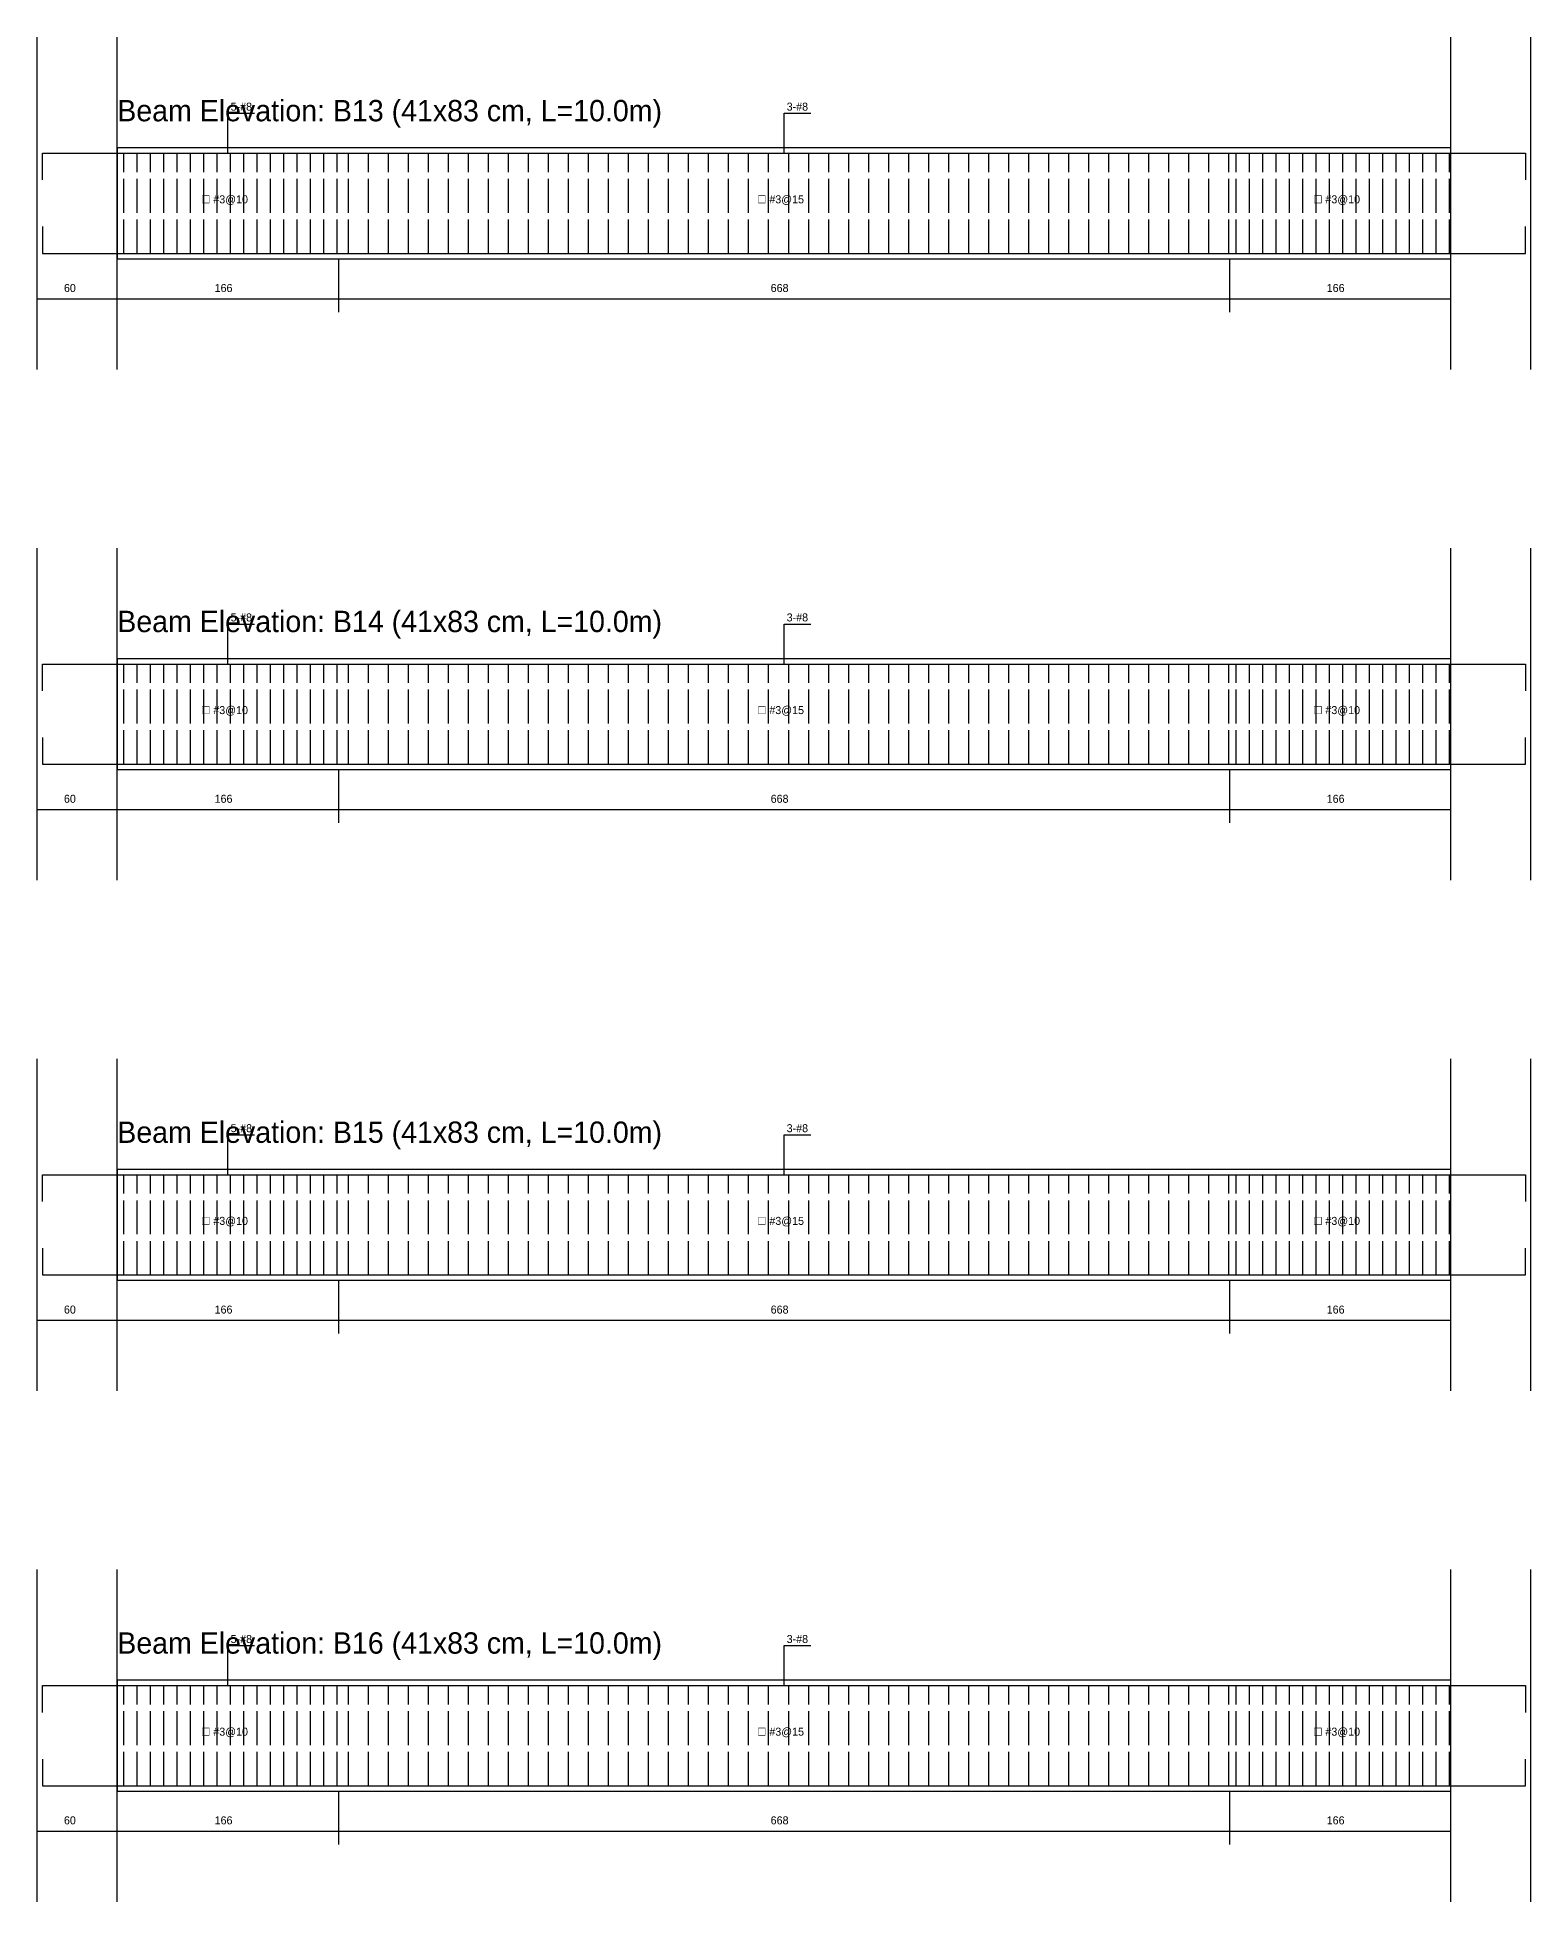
# Model space of a CAD drawing. Header units: metres. Extents: x -3 to 134, y -540 to 10.
# Drawn here: x -3 to 53, y -126.6 to -56.7 of the extents above; entities that cross this region are included whole.
import ezdxf

# ---------------------------------------------------------------- set-up
doc = ezdxf.new("R2010")
doc.units = ezdxf.units.M
doc.linetypes.add('DASHED', pattern=[1.524, 1.27, -0.254])
for name, color, linetype in [('DIMENSIONS', 6, 'Continuous'), ('REBAR_MAIN', 4, 'Continuous'), ('REBAR_SHEAR', 5, 'Continuous'), ('TEXT', 7, 'Continuous'), ('VIEW_BOX', 8, 'Continuous')]:
    doc.layers.add(name, color=color, linetype=linetype)

msp = doc.modelspace()

# ---------------------------------------------------------------- linework, layer by layer
at = {"layer": 'DIMENSIONS'}
for p, q in [((8.3, -65), (8.3, -67)), ((41.7, -65), (41.7, -67)), ((-3, -66.5), (0, -66.5)), ((-3, -69.15), (-3, -67)), ((0, -66.5), (50, -66.5)), ((0, -69.15), (0, -67)), ((50, -69.15), (50, -67)), ((8.3, -84.15), (8.3, -86.15)), ((41.7, -84.15), (41.7, -86.15)), ((-3, -85.65), (0, -85.65)), ((0, -85.65), (50, -85.65)), ((-3, -88.3), (-3, -86.15)), ((0, -88.3), (0, -86.15)), ((50, -88.3), (50, -86.15)), ((8.3, -103.3), (8.3, -105.3)), ((41.7, -103.3), (41.7, -105.3)), ((-3, -104.8), (0, -104.8)), ((0, -104.8), (50, -104.8)), ((-3, -107.45), (-3, -105.3)), ((0, -107.45), (0, -105.3)), ((50, -107.45), (50, -105.3)), ((8.3, -122.45), (8.3, -124.45)), ((41.7, -122.45), (41.7, -124.45)), ((-3, -123.95), (0, -123.95)), ((0, -123.95), (50, -123.95)), ((-3, -126.6), (-3, -124.45)), ((0, -126.6), (0, -124.45)), ((50, -126.6), (50, -124.45))]:
    msp.add_line(p, q, dxfattribs=at)
at = {"layer": 'REBAR_MAIN'}
for points in [[(-2.8, -62.05), (-2.8, -61.05), (52.8, -61.05), (52.8, -62.05)], [(-2.8, -63.8), (-2.8, -64.8), (52.8, -64.8), (52.8, -63.8)], [(-2.8, -81.2), (-2.8, -80.2), (52.8, -80.2), (52.8, -81.2)], [(-2.8, -82.95), (-2.8, -83.95), (52.8, -83.95), (52.8, -82.95)], [(-2.8, -100.35), (-2.8, -99.35), (52.8, -99.35), (52.8, -100.35)], [(-2.8, -102.1), (-2.8, -103.1), (52.8, -103.1), (52.8, -102.1)], [(-2.8, -119.5), (-2.8, -118.5), (52.8, -118.5), (52.8, -119.5)], [(-2.8, -121.25), (-2.8, -122.25), (52.8, -122.25), (52.8, -121.25)]]:
    msp.add_lwpolyline(points, dxfattribs=at)
at = {"layer": 'REBAR_SHEAR', "linetype": 'DASHED'}
for p, q in [((0.25, -64.8), (0.25, -61.05)), ((0.75, -64.8), (0.75, -61.05)), ((1.25, -64.8), (1.25, -61.05)), ((1.75, -64.8), (1.75, -61.05)), ((2.25, -64.8), (2.25, -61.05)), ((2.75, -64.8), (2.75, -61.05)), ((3.25, -64.8), (3.25, -61.05)), ((3.75, -64.8), (3.75, -61.05)), ((4.25, -64.8), (4.25, -61.05)), ((4.75, -64.8), (4.75, -61.05)), ((5.25, -64.8), (5.25, -61.05)), ((5.75, -64.8), (5.75, -61.05)), ((6.25, -64.8), (6.25, -61.05)), ((6.75, -64.8), (6.75, -61.05)), ((7.25, -64.8), (7.25, -61.05)), ((7.75, -64.8), (7.75, -61.05)), ((8.25, -64.8), (8.25, -61.05)), ((8.675, -64.8), (8.675, -61.05)), ((9.425, -64.8), (9.425, -61.05)), ((10.175, -64.8), (10.175, -61.05)), ((10.925, -64.8), (10.925, -61.05)), ((11.675, -64.8), (11.675, -61.05)), ((12.425, -64.8), (12.425, -61.05)), ((13.175, -64.8), (13.175, -61.05)), ((13.925, -64.8), (13.925, -61.05)), ((14.675, -64.8), (14.675, -61.05)), ((15.425, -64.8), (15.425, -61.05)), ((16.175, -64.8), (16.175, -61.05)), ((16.925, -64.8), (16.925, -61.05)), ((17.675, -64.8), (17.675, -61.05)), ((18.425, -64.8), (18.425, -61.05)), ((19.175, -64.8), (19.175, -61.05)), ((19.925, -64.8), (19.925, -61.05)), ((20.675, -64.8), (20.675, -61.05)), ((21.425, -64.8), (21.425, -61.05)), ((22.175, -64.8), (22.175, -61.05)), ((22.925, -64.8), (22.925, -61.05)), ((23.675, -64.8), (23.675, -61.05)), ((24.425, -64.8), (24.425, -61.05)), ((25.175, -64.8), (25.175, -61.05)), ((25.925, -64.8), (25.925, -61.05)), ((26.675, -64.8), (26.675, -61.05)), ((27.425, -64.8), (27.425, -61.05)), ((28.175, -64.8), (28.175, -61.05)), ((28.925, -64.8), (28.925, -61.05)), ((29.675, -64.8), (29.675, -61.05)), ((30.425, -64.8), (30.425, -61.05)), ((31.175, -64.8), (31.175, -61.05)), ((31.925, -64.8), (31.925, -61.05)), ((32.675, -64.8), (32.675, -61.05)), ((33.425, -64.8), (33.425, -61.05)), ((34.175, -64.8), (34.175, -61.05)), ((34.925, -64.8), (34.925, -61.05)), ((35.675, -64.8), (35.675, -61.05)), ((36.425, -64.8), (36.425, -61.05)), ((37.175, -64.8), (37.175, -61.05)), ((37.925, -64.8), (37.925, -61.05)), ((38.675, -64.8), (38.675, -61.05)), ((39.425, -64.8), (39.425, -61.05)), ((40.175, -64.8), (40.175, -61.05)), ((40.925, -64.8), (40.925, -61.05)), ((41.675, -64.8), (41.675, -61.05)), ((41.95, -64.8), (41.95, -61.05)), ((42.45, -64.8), (42.45, -61.05)), ((42.95, -64.8), (42.95, -61.05)), ((43.45, -64.8), (43.45, -61.05)), ((43.95, -64.8), (43.95, -61.05)), ((44.45, -64.8), (44.45, -61.05)), ((44.95, -64.8), (44.95, -61.05)), ((45.45, -64.8), (45.45, -61.05)), ((45.95, -64.8), (45.95, -61.05)), ((46.45, -64.8), (46.45, -61.05)), ((46.95, -64.8), (46.95, -61.05)), ((47.45, -64.8), (47.45, -61.05)), ((47.95, -64.8), (47.95, -61.05)), ((48.45, -64.8), (48.45, -61.05)), ((48.95, -64.8), (48.95, -61.05)), ((49.45, -64.8), (49.45, -61.05)), ((49.95, -64.8), (49.95, -61.05)), ((0.25, -83.95), (0.25, -80.2)), ((0.75, -83.95), (0.75, -80.2)), ((1.25, -83.95), (1.25, -80.2)), ((1.75, -83.95), (1.75, -80.2)), ((2.25, -83.95), (2.25, -80.2)), ((2.75, -83.95), (2.75, -80.2)), ((3.25, -83.95), (3.25, -80.2)), ((3.75, -83.95), (3.75, -80.2)), ((4.25, -83.95), (4.25, -80.2)), ((4.75, -83.95), (4.75, -80.2)), ((5.25, -83.95), (5.25, -80.2)), ((5.75, -83.95), (5.75, -80.2)), ((6.25, -83.95), (6.25, -80.2)), ((6.75, -83.95), (6.75, -80.2)), ((7.25, -83.95), (7.25, -80.2)), ((7.75, -83.95), (7.75, -80.2)), ((8.25, -83.95), (8.25, -80.2)), ((8.675, -83.95), (8.675, -80.2)), ((9.425, -83.95), (9.425, -80.2)), ((10.175, -83.95), (10.175, -80.2)), ((10.925, -83.95), (10.925, -80.2)), ((11.675, -83.95), (11.675, -80.2)), ((12.425, -83.95), (12.425, -80.2)), ((13.175, -83.95), (13.175, -80.2)), ((13.925, -83.95), (13.925, -80.2)), ((14.675, -83.95), (14.675, -80.2)), ((15.425, -83.95), (15.425, -80.2)), ((16.175, -83.95), (16.175, -80.2)), ((16.925, -83.95), (16.925, -80.2)), ((17.675, -83.95), (17.675, -80.2)), ((18.425, -83.95), (18.425, -80.2)), ((19.175, -83.95), (19.175, -80.2)), ((19.925, -83.95), (19.925, -80.2)), ((20.675, -83.95), (20.675, -80.2)), ((21.425, -83.95), (21.425, -80.2)), ((22.175, -83.95), (22.175, -80.2)), ((22.925, -83.95), (22.925, -80.2)), ((23.675, -83.95), (23.675, -80.2)), ((24.425, -83.95), (24.425, -80.2)), ((25.175, -83.95), (25.175, -80.2)), ((25.925, -83.95), (25.925, -80.2)), ((26.675, -83.95), (26.675, -80.2)), ((27.425, -83.95), (27.425, -80.2)), ((28.175, -83.95), (28.175, -80.2)), ((28.925, -83.95), (28.925, -80.2)), ((29.675, -83.95), (29.675, -80.2)), ((30.425, -83.95), (30.425, -80.2)), ((31.175, -83.95), (31.175, -80.2)), ((31.925, -83.95), (31.925, -80.2)), ((32.675, -83.95), (32.675, -80.2)), ((33.425, -83.95), (33.425, -80.2)), ((34.175, -83.95), (34.175, -80.2)), ((34.925, -83.95), (34.925, -80.2)), ((35.675, -83.95), (35.675, -80.2)), ((36.425, -83.95), (36.425, -80.2)), ((37.175, -83.95), (37.175, -80.2)), ((37.925, -83.95), (37.925, -80.2)), ((38.675, -83.95), (38.675, -80.2)), ((39.425, -83.95), (39.425, -80.2)), ((40.175, -83.95), (40.175, -80.2)), ((40.925, -83.95), (40.925, -80.2)), ((41.675, -83.95), (41.675, -80.2)), ((41.95, -83.95), (41.95, -80.2)), ((42.45, -83.95), (42.45, -80.2)), ((42.95, -83.95), (42.95, -80.2)), ((43.45, -83.95), (43.45, -80.2)), ((43.95, -83.95), (43.95, -80.2)), ((44.45, -83.95), (44.45, -80.2)), ((44.95, -83.95), (44.95, -80.2)), ((45.45, -83.95), (45.45, -80.2)), ((45.95, -83.95), (45.95, -80.2)), ((46.45, -83.95), (46.45, -80.2)), ((46.95, -83.95), (46.95, -80.2)), ((47.45, -83.95), (47.45, -80.2)), ((47.95, -83.95), (47.95, -80.2)), ((48.45, -83.95), (48.45, -80.2)), ((48.95, -83.95), (48.95, -80.2)), ((49.45, -83.95), (49.45, -80.2)), ((49.95, -83.95), (49.95, -80.2)), ((0.25, -103.1), (0.25, -99.35)), ((0.75, -103.1), (0.75, -99.35)), ((1.25, -103.1), (1.25, -99.35)), ((1.75, -103.1), (1.75, -99.35)), ((2.25, -103.1), (2.25, -99.35)), ((2.75, -103.1), (2.75, -99.35)), ((3.25, -103.1), (3.25, -99.35)), ((3.75, -103.1), (3.75, -99.35)), ((4.25, -103.1), (4.25, -99.35)), ((4.75, -103.1), (4.75, -99.35)), ((5.25, -103.1), (5.25, -99.35)), ((5.75, -103.1), (5.75, -99.35)), ((6.25, -103.1), (6.25, -99.35)), ((6.75, -103.1), (6.75, -99.35)), ((7.25, -103.1), (7.25, -99.35)), ((7.75, -103.1), (7.75, -99.35)), ((8.25, -103.1), (8.25, -99.35)), ((8.675, -103.1), (8.675, -99.35)), ((9.425, -103.1), (9.425, -99.35)), ((10.175, -103.1), (10.175, -99.35)), ((10.925, -103.1), (10.925, -99.35)), ((11.675, -103.1), (11.675, -99.35)), ((12.425, -103.1), (12.425, -99.35)), ((13.175, -103.1), (13.175, -99.35)), ((13.925, -103.1), (13.925, -99.35)), ((14.675, -103.1), (14.675, -99.35)), ((15.425, -103.1), (15.425, -99.35)), ((16.175, -103.1), (16.175, -99.35)), ((16.925, -103.1), (16.925, -99.35)), ((17.675, -103.1), (17.675, -99.35)), ((18.425, -103.1), (18.425, -99.35)), ((19.175, -103.1), (19.175, -99.35)), ((19.925, -103.1), (19.925, -99.35)), ((20.675, -103.1), (20.675, -99.35)), ((21.425, -103.1), (21.425, -99.35)), ((22.175, -103.1), (22.175, -99.35)), ((22.925, -103.1), (22.925, -99.35)), ((23.675, -103.1), (23.675, -99.35)), ((24.425, -103.1), (24.425, -99.35)), ((25.175, -103.1), (25.175, -99.35)), ((25.925, -103.1), (25.925, -99.35)), ((26.675, -103.1), (26.675, -99.35)), ((27.425, -103.1), (27.425, -99.35)), ((28.175, -103.1), (28.175, -99.35)), ((28.925, -103.1), (28.925, -99.35)), ((29.675, -103.1), (29.675, -99.35)), ((30.425, -103.1), (30.425, -99.35)), ((31.175, -103.1), (31.175, -99.35)), ((31.925, -103.1), (31.925, -99.35)), ((32.675, -103.1), (32.675, -99.35)), ((33.425, -103.1), (33.425, -99.35)), ((34.175, -103.1), (34.175, -99.35)), ((34.925, -103.1), (34.925, -99.35)), ((35.675, -103.1), (35.675, -99.35)), ((36.425, -103.1), (36.425, -99.35)), ((37.175, -103.1), (37.175, -99.35)), ((37.925, -103.1), (37.925, -99.35)), ((38.675, -103.1), (38.675, -99.35)), ((39.425, -103.1), (39.425, -99.35)), ((40.175, -103.1), (40.175, -99.35)), ((40.925, -103.1), (40.925, -99.35)), ((41.675, -103.1), (41.675, -99.35)), ((41.95, -103.1), (41.95, -99.35)), ((42.45, -103.1), (42.45, -99.35)), ((42.95, -103.1), (42.95, -99.35)), ((43.45, -103.1), (43.45, -99.35)), ((43.95, -103.1), (43.95, -99.35)), ((44.45, -103.1), (44.45, -99.35)), ((44.95, -103.1), (44.95, -99.35)), ((45.45, -103.1), (45.45, -99.35)), ((45.95, -103.1), (45.95, -99.35)), ((46.45, -103.1), (46.45, -99.35)), ((46.95, -103.1), (46.95, -99.35)), ((47.45, -103.1), (47.45, -99.35)), ((47.95, -103.1), (47.95, -99.35)), ((48.45, -103.1), (48.45, -99.35)), ((48.95, -103.1), (48.95, -99.35)), ((49.45, -103.1), (49.45, -99.35)), ((49.95, -103.1), (49.95, -99.35)), ((0.25, -122.25), (0.25, -118.5)), ((0.75, -122.25), (0.75, -118.5)), ((1.25, -122.25), (1.25, -118.5)), ((1.75, -122.25), (1.75, -118.5)), ((2.25, -122.25), (2.25, -118.5)), ((2.75, -122.25), (2.75, -118.5)), ((3.25, -122.25), (3.25, -118.5)), ((3.75, -122.25), (3.75, -118.5)), ((4.25, -122.25), (4.25, -118.5)), ((4.75, -122.25), (4.75, -118.5)), ((5.25, -122.25), (5.25, -118.5)), ((5.75, -122.25), (5.75, -118.5)), ((6.25, -122.25), (6.25, -118.5)), ((6.75, -122.25), (6.75, -118.5)), ((7.25, -122.25), (7.25, -118.5)), ((7.75, -122.25), (7.75, -118.5)), ((8.25, -122.25), (8.25, -118.5)), ((8.675, -122.25), (8.675, -118.5)), ((9.425, -122.25), (9.425, -118.5)), ((10.175, -122.25), (10.175, -118.5)), ((10.925, -122.25), (10.925, -118.5)), ((11.675, -122.25), (11.675, -118.5)), ((12.425, -122.25), (12.425, -118.5)), ((13.175, -122.25), (13.175, -118.5)), ((13.925, -122.25), (13.925, -118.5)), ((14.675, -122.25), (14.675, -118.5)), ((15.425, -122.25), (15.425, -118.5)), ((16.175, -122.25), (16.175, -118.5)), ((16.925, -122.25), (16.925, -118.5)), ((17.675, -122.25), (17.675, -118.5)), ((18.425, -122.25), (18.425, -118.5)), ((19.175, -122.25), (19.175, -118.5)), ((19.925, -122.25), (19.925, -118.5)), ((20.675, -122.25), (20.675, -118.5)), ((21.425, -122.25), (21.425, -118.5)), ((22.175, -122.25), (22.175, -118.5)), ((22.925, -122.25), (22.925, -118.5)), ((23.675, -122.25), (23.675, -118.5)), ((24.425, -122.25), (24.425, -118.5)), ((25.175, -122.25), (25.175, -118.5)), ((25.925, -122.25), (25.925, -118.5)), ((26.675, -122.25), (26.675, -118.5)), ((27.425, -122.25), (27.425, -118.5)), ((28.175, -122.25), (28.175, -118.5)), ((28.925, -122.25), (28.925, -118.5)), ((29.675, -122.25), (29.675, -118.5)), ((30.425, -122.25), (30.425, -118.5)), ((31.175, -122.25), (31.175, -118.5)), ((31.925, -122.25), (31.925, -118.5)), ((32.675, -122.25), (32.675, -118.5)), ((33.425, -122.25), (33.425, -118.5)), ((34.175, -122.25), (34.175, -118.5)), ((34.925, -122.25), (34.925, -118.5)), ((35.675, -122.25), (35.675, -118.5)), ((36.425, -122.25), (36.425, -118.5)), ((37.175, -122.25), (37.175, -118.5)), ((37.925, -122.25), (37.925, -118.5)), ((38.675, -122.25), (38.675, -118.5)), ((39.425, -122.25), (39.425, -118.5)), ((40.175, -122.25), (40.175, -118.5)), ((40.925, -122.25), (40.925, -118.5)), ((41.675, -122.25), (41.675, -118.5)), ((41.95, -122.25), (41.95, -118.5)), ((42.45, -122.25), (42.45, -118.5)), ((42.95, -122.25), (42.95, -118.5)), ((43.45, -122.25), (43.45, -118.5)), ((43.95, -122.25), (43.95, -118.5)), ((44.45, -122.25), (44.45, -118.5)), ((44.95, -122.25), (44.95, -118.5)), ((45.45, -122.25), (45.45, -118.5)), ((45.95, -122.25), (45.95, -118.5)), ((46.45, -122.25), (46.45, -118.5)), ((46.95, -122.25), (46.95, -118.5)), ((47.45, -122.25), (47.45, -118.5)), ((47.95, -122.25), (47.95, -118.5)), ((48.45, -122.25), (48.45, -118.5)), ((48.95, -122.25), (48.95, -118.5)), ((49.45, -122.25), (49.45, -118.5)), ((49.95, -122.25), (49.95, -118.5))]:
    msp.add_line(p, q, dxfattribs=at)
at = {"layer": 'TEXT'}
for p, q in [((4.15, -61.05), (4.15, -59.55)), ((4.15, -59.55), (5.15, -59.55)), ((25, -61.05), (25, -59.55)), ((25, -59.55), (26, -59.55)), ((4.15, -80.2), (4.15, -78.7)), ((4.15, -78.7), (5.15, -78.7)), ((25, -80.2), (25, -78.7)), ((25, -78.7), (26, -78.7)), ((4.15, -99.35), (4.15, -97.85)), ((4.15, -97.85), (5.15, -97.85)), ((25, -99.35), (25, -97.85)), ((25, -97.85), (26, -97.85)), ((4.15, -118.5), (4.15, -117)), ((4.15, -117), (5.15, -117)), ((25, -118.5), (25, -117)), ((25, -117), (26, -117))]:
    msp.add_line(p, q, dxfattribs=at)
at = {"layer": 'VIEW_BOX'}
for p, q in [((-3, -69.15), (-3, -56.7)), ((0, -69.15), (0, -56.7)), ((50, -69.15), (50, -56.7)), ((53, -69.15), (53, -56.7)), ((-3, -88.3), (-3, -75.85)), ((0, -88.3), (0, -75.85)), ((50, -88.3), (50, -75.85)), ((53, -88.3), (53, -75.85)), ((-3, -107.45), (-3, -95)), ((0, -107.45), (0, -95)), ((50, -107.45), (50, -95)), ((53, -107.45), (53, -95)), ((-3, -126.6), (-3, -114.15)), ((0, -126.6), (0, -114.15)), ((50, -126.6), (50, -114.15)), ((53, -126.6), (53, -114.15))]:
    msp.add_line(p, q, dxfattribs=at)
for points in [[(0, -65), (50, -65), (50, -60.85), (0, -60.85), (0, -65)], [(0, -84.15), (50, -84.15), (50, -80), (0, -80), (0, -84.15)], [(0, -103.3), (50, -103.3), (50, -99.15), (0, -99.15), (0, -103.3)], [(0, -122.45), (50, -122.45), (50, -118.3), (0, -118.3), (0, -122.45)]]:
    msp.add_lwpolyline(points, dxfattribs=at)

# ---------------------------------------------------------------- texts
at = {"layer": 'TEXT'}
for s, height, p in [('Beam Elevation: B13 (41x83 cm, L=10.0m)', 0.8, (0, -59.85)), ('5-#8', 0.3, (4.25, -59.45)), ('3-#8', 0.3, (25.1, -59.45)), ('☐ #3@10', 0.3, (3.15, -62.925)), ('☐ #3@15', 0.3, (24, -62.925)), ('☐ #3@10', 0.3, (44.85, -62.925)), ('60', 0.3, (-2, -66.25)), ('166', 0.3, (3.65, -66.25)), ('668', 0.3, (24.5, -66.25)), ('166', 0.3, (45.35, -66.25)), ('Beam Elevation: B14 (41x83 cm, L=10.0m)', 0.8, (0, -79)), ('5-#8', 0.3, (4.25, -78.6)), ('3-#8', 0.3, (25.1, -78.6)), ('☐ #3@10', 0.3, (3.15, -82.075)), ('☐ #3@15', 0.3, (24, -82.075)), ('☐ #3@10', 0.3, (44.85, -82.075)), ('60', 0.3, (-2, -85.4)), ('166', 0.3, (3.65, -85.4)), ('668', 0.3, (24.5, -85.4)), ('166', 0.3, (45.35, -85.4)), ('Beam Elevation: B15 (41x83 cm, L=10.0m)', 0.8, (0, -98.15)), ('5-#8', 0.3, (4.25, -97.75)), ('3-#8', 0.3, (25.1, -97.75)), ('☐ #3@10', 0.3, (3.15, -101.225)), ('☐ #3@15', 0.3, (24, -101.225)), ('☐ #3@10', 0.3, (44.85, -101.225)), ('60', 0.3, (-2, -104.55)), ('166', 0.3, (3.65, -104.55)), ('668', 0.3, (24.5, -104.55)), ('166', 0.3, (45.35, -104.55)), ('Beam Elevation: B16 (41x83 cm, L=10.0m)', 0.8, (0, -117.3)), ('5-#8', 0.3, (4.25, -116.9)), ('3-#8', 0.3, (25.1, -116.9)), ('☐ #3@10', 0.3, (3.15, -120.375)), ('☐ #3@15', 0.3, (24, -120.375)), ('☐ #3@10', 0.3, (44.85, -120.375)), ('60', 0.3, (-2, -123.7)), ('166', 0.3, (3.65, -123.7)), ('668', 0.3, (24.5, -123.7)), ('166', 0.3, (45.35, -123.7))]:
    msp.add_text(s, height=height, dxfattribs=at).set_placement(p)

doc.saveas('drawing.dxf')
